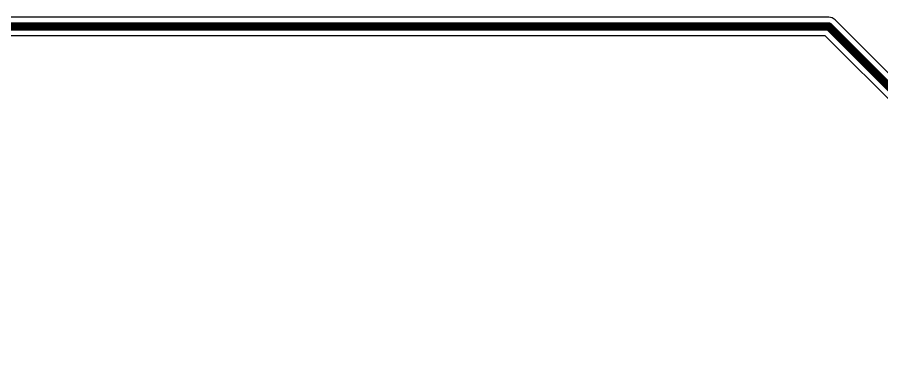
# Model space of a CAD drawing. Header units: inches. Extents: x -11 to 1110, y -7 to 455.
# Drawn here: x 80.31 to 112.11, y 215.13 to 227.84 of the extents above; entities that cross this region are included whole.
import ezdxf

# ---------------------------------------------------------------- set-up
doc = ezdxf.new("R2010")
doc.units = ezdxf.units.IN
doc.layers.add('Bottom Layer', color=5, linetype='Continuous')

msp = doc.modelspace()

# ---------------------------------------------------------------- linework, layer by layer
at = {"layer": 'Bottom Layer'}
for p, q in [((110.16, 227.844), (13.649, 227.844)), ((110.289, 227.819), (110.16, 227.844)), ((110.398, 227.746), (110.289, 227.819)), ((187.665, 150.479), (110.398, 227.746)), ((13.649, 227.171), (110.02, 227.171)), ((110.02, 227.171), (187.09, 150.102))]:
    msp.add_line(p, q, dxfattribs=at)
for points in [[(13.31, 227.508, 0.305, 0.305, 0), (110.16, 227.508, 0.305, 0.305, 0)], [(110.16, 227.508, 0.305, 0.305, 0), (187.427, 150.241, 0.305, 0.305, 0)]]:
    msp.add_lwpolyline(points, format="xyseb", dxfattribs=at)
msp.add_lwpolyline([(110.084, 227.508, 0.152, 0.152, 1), (110.236, 227.508, 0.152, 0.152, 1)], format="xyseb", close=True, dxfattribs=at)
msp.add_lwpolyline([(110.084, 227.508, 0.152, 0.152, 1), (110.236, 227.508, 0.152, 0.152, 1)], format="xyseb", close=True, dxfattribs=at)

doc.saveas('drawing.dxf')
